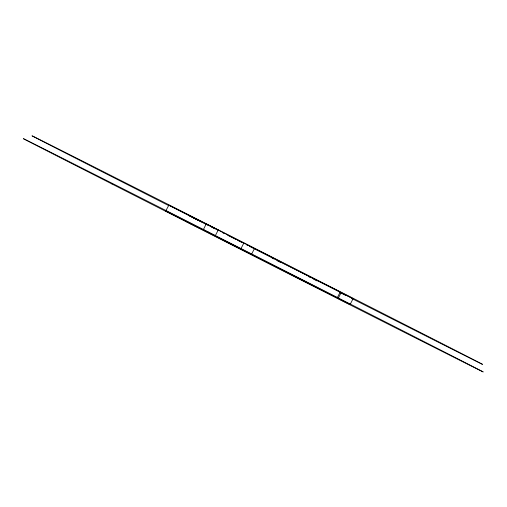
<?xml version="1.0" encoding="UTF-8"?>
<svg xmlns="http://www.w3.org/2000/svg" width="507" height="507" viewBox="0 0 507 507"><rect width="100%" height="100%" fill="white"/><g stroke="black" fill="none" stroke-linecap="round" stroke-linejoin="round"><path stroke-width="0.76" d="M165.751 210.918L168.85 205.196L243.81 243.062L340.153 292.108L337.231 297.869L165.751 210.918L337.231 297.869M213.022 227.434L218.175 230.058L215.253 235.818L203.282 229.747L206.203 223.993L207.433 224.601M240.888 248.823L243.81 243.062M251.491 254.394L254.413 248.633M338.175 298.414L341.097 292.653L344.817 294.523L353.062 298.718L350.141 304.479L338.188 298.414L350.141 304.479M218.162 230.058L216.945 229.443M203.282 229.747L204.511 230.362M340.153 292.108L287.545 265.617M215.241 235.812L214.024 235.204M208.225 225.362L199.346 220.875M197.546 227.199L198.776 227.814L195.056 225.945M192.083 217.167L196.025 219.163M209.923 225.862L214.455 228.182M212.927 227.415L206.203 223.993M196.456 219.411L197.977 220.184M193.363 217.845L195.93 219.144M196.551 219.43L198.066 220.203M211.698 227.123L215.171 228.891M222.827 232.783L224.227 233.499M227.738 235.28L236.148 239.551M237.555 240.261L242.46 242.758M246.687 244.9L248.1 245.616M249.507 246.332L265.015 254.197M265.719 254.558L286.842 265.262M207.002 231.623L208.529 232.396M192.052 224.392L186.823 221.749L187.983 222.351M189.086 222.909L196.501 226.654M201.279 221.825L168.673 205.158M190.905 216.59L192.007 217.154M200.525 221.458L201.304 221.851M341.097 292.653L353.062 298.718M168.742 205.627A253.817 0.444 26.9 0 1 76.386 158.019A253.817 0.444 26.9 0 1 433.365 339.113A253.817 0.444 26.9 0 1 351.604 298.395M345.692 295.404A253.817 0.444 26.9 0 1 341.978 293.521M341.306 293.179A253.817 0.444 26.9 0 1 339.284 292.159M317.065 280.903A253.817 0.444 26.9 0 1 313.51 279.097M309.942 277.291A253.817 0.444 26.9 0 1 308.51 276.569M280.618 262.423A253.817 0.444 26.9 0 1 277.126 260.655M273.615 258.874A253.817 0.444 26.9 0 1 272.208 258.158M189.745 215.988L190.125 216.191L189.745 215.988M112.072 184.054A257.632 0.45 26.9 0 0 480.915 370.851A257.632 0.45 26.9 0 0 167.12 211.115A257.632 0.45 26.9 0 0 112.072 184.054"/></g></svg>
